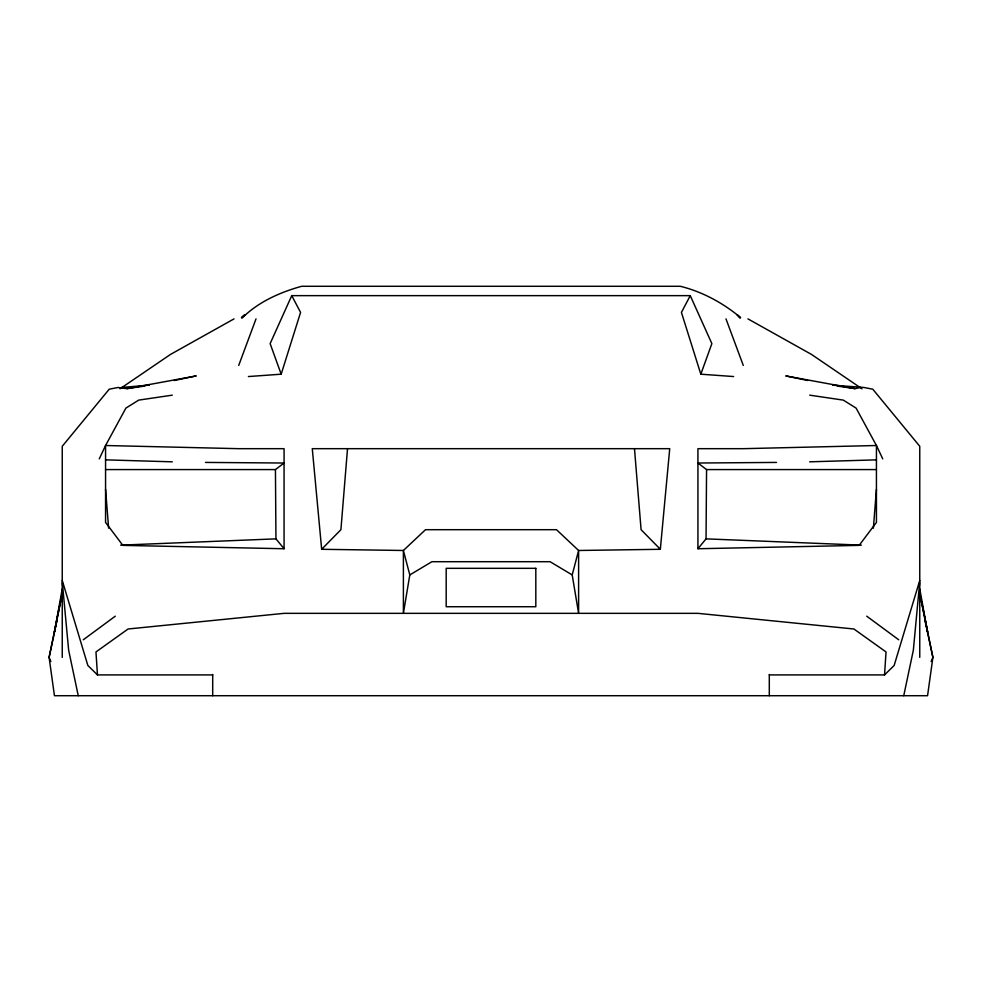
<?xml version="1.0" encoding="UTF-8"?>
<svg xmlns="http://www.w3.org/2000/svg" width="982" height="982" viewBox="0 0 982 982"><rect width="100%" height="100%" fill="white"/><g stroke="black" fill="none" stroke-linecap="round" stroke-linejoin="round"><path stroke-width="1.47" d="M809.708 395.157L843.305 400.116L856.108 408.119L876.435 445.509L876.435 522.412L859.152 545.378L697.932 548.742L706.046 538.86L706.561 469.58L697.932 463.025L776.504 462.424M769.299 674.916L884.537 674.916L886.034 651.95L853.923 628.996L697.932 613.345L284.068 613.345L128.077 628.996L95.966 651.95L97.464 674.916L212.701 674.916M873.379 528.193L876.435 489.318M347.518 448.676L340.914 529.691L321.666 549.294L312.276 448.676L669.724 448.676L660.334 549.294L578.607 550.485L556.487 529.691L425.513 529.691L403.393 550.485L321.666 549.294M409.801 574.924L403.393 613.345L403.393 550.485L409.801 574.924L431.92 561.704L550.08 561.704L572.199 574.924L578.607 613.345L578.607 550.485L572.199 574.924M62.234 588.942L54.44 631.856L62.247 593.435L49.1 657.375L54.44 695.71L927.56 695.71L932.9 657.375L919.753 593.435L927.56 631.856L919.766 588.942M903.747 695.71L913.346 650.231L919.753 581.761L919.753 446.294L872.789 389.203L863.939 387.485L832.675 385.153M57.398 618.721L49.1 657.375L50.855 661.561M248.397 376.548L281.171 374.191L300.578 312.411L291.74 295.643L690.26 295.643L711.864 343.614L700.829 374.191L733.603 376.548M919.753 580.46L894.148 665.477L884.537 674.916M238.712 365.427L256.02 318.88M931.145 661.561L932.9 657.375L924.602 618.721M99.268 458.864L105.565 445.509L125.892 408.119L138.695 400.116L172.292 395.157M291.74 295.643L270.136 343.614L281.171 374.191M690.26 295.643L681.422 312.411L700.829 374.191M242.063 318.131C257.971 302.051 280.115 292.231 301.658 286.29L680.342 286.29C702.425 291.752 723.157 302.996 740.6 317.628M241.879 317.444L244.911 314.645L241.4 317.628M105.565 469.58L275.439 469.58L284.068 463.025L205.496 462.424M83.274 639.785L115.275 616.18M120.013 388.798L170.451 354.453L234.047 318.88M174.244 380.5L196.228 375.91L126.948 388.639L118.061 387.485L109.211 389.203L62.247 446.294L62.247 581.761L68.654 650.231L78.253 695.71M837.192 386.073L855.052 388.639L860.625 387.485M126.948 388.639L144.808 386.073M121.375 387.485L149.325 385.153M120.651 545.145L275.954 538.86L284.068 548.742L122.848 545.378L105.565 522.412L105.565 445.509L238.687 448.676L284.068 448.676L284.068 548.742M876.435 459.858L809.708 461.822M706.561 469.58L876.435 469.58M172.292 461.822L105.565 459.858M706.046 538.86L861.349 545.145M855.052 388.639L785.772 375.91L807.756 380.5M747.953 318.88L811.549 354.453L861.987 388.798M866.725 616.18L898.726 639.785M740.121 317.444L737.089 314.645L739.937 318.131M97.464 674.916L87.852 665.477L62.247 580.46M660.334 549.294L641.086 529.691L634.482 448.676M882.732 458.864L876.435 445.509L743.313 448.676L697.932 448.676L697.932 548.742M725.98 318.88L743.288 365.427M105.565 489.318L108.621 528.193M275.439 469.58L275.954 538.86M919.753 582.707L919.753 657.375M769.299 674.487L769.299 695.71M212.701 674.487L212.701 695.71M62.247 582.707L62.247 657.375M535.816 568.32L446.184 568.32L446.184 606.729L535.816 606.729L535.816 568.32"/></g></svg>
